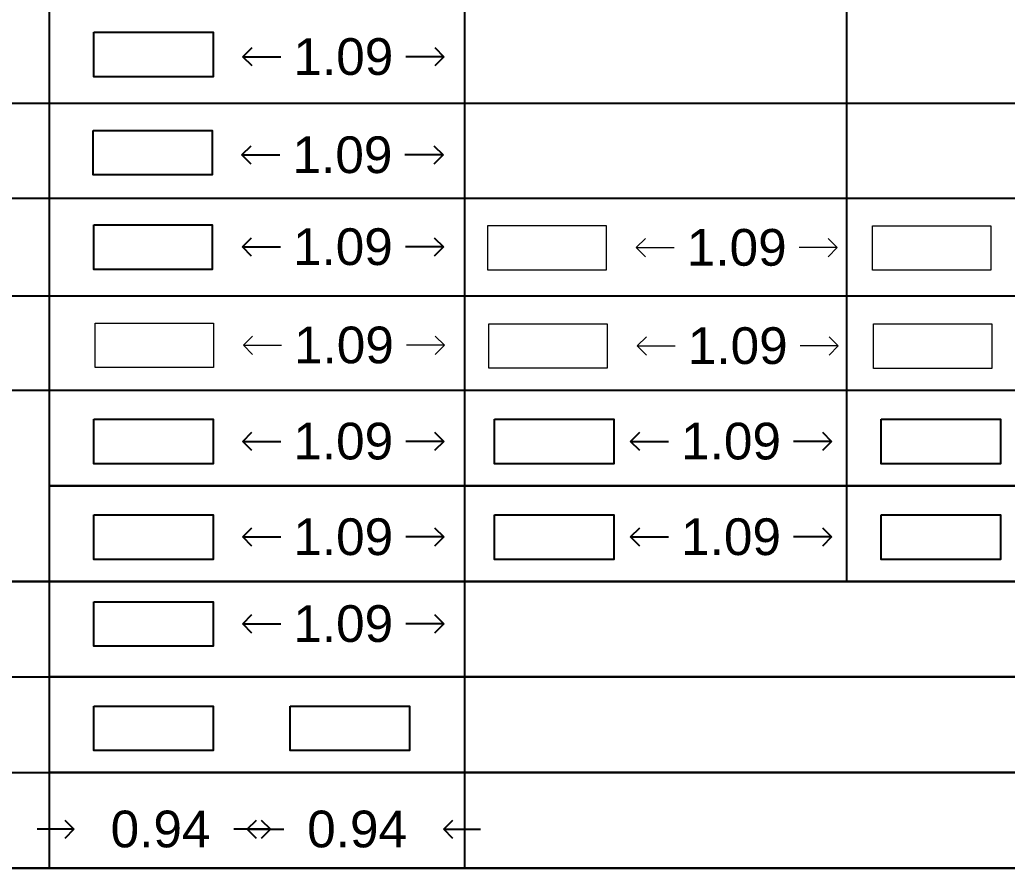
# Model space of a CAD drawing. Header units: millimetres. Extents: x -9481 to -9286, y 28694 to 28853.
# Drawn here: x -9458.02 to -9452.65, y 28746.8 to 28751.42 of the extents above; entities that cross this region are included whole.
import ezdxf

# ---------------------------------------------------------------- set-up
doc = ezdxf.new("R2010")
doc.units = ezdxf.units.MM
doc.header["$PDMODE"] = 34
doc.header["$PDSIZE"] = -15
doc.linetypes.add('CONTINULUS', pattern=[0])
doc.layers.add('BLK_1_FLR_0_BLT_UP_AREA', color=25, linetype='Continuous', plot=False)
for name, color, linetype in [('BLK_1_FLR_0_ROOM_1_MEZ_AREA_1', 11, 'Continuous'), ('BLK_1_FLR_0_ROOM_2_MEZ_AREA_1', 11, 'Continuous'), ('BLK_1_FLR_0_STILT_FLOOR', 7, 'Continuous'), ('BLK_1_FLR_0_STILT_FLOOR_EXISTING', 7, 'Continuous'), ('BLK_1_FLR_1_ROOM_1_MEZ_AREA_1', 11, 'Continuous'), ('BLK_1_FLR_1_ROOM_2_MEZ_AREA_1', 11, 'Continuous'), ('BLK_1_FLR_1_SERVICE_FLOOR', 7, 'Continuous'), ('BLK_1_FLR_2_ROOM_1_MEZ_AREA_1', 11, 'Continuous'), ('BLK_1_FLR_2_ROOM_2_MEZ_AREA_1', 11, 'Continuous'), ('BLK_1_PLANTATION_GREENSTRIP', 7, 'Continuous'), ('ICT_LANDING_POINT_1_DOOR_1', 7, 'Continuous'), ('ICT_LANDING_POINT_1_DOOR_2', 7, 'Continuous')]:
    doc.layers.add(name, color=color, linetype=linetype)
for name, color, linetype, lineweight in [('BLK_1_FLR_1_SERVICE_FLOOR_EXISTING', 7, 'Continuous', 0), ('BLK_1_FLR_2_SERVICE_FLOOR', 7, 'Continuous', 0), ('BLK_1_FLR_2_SERVICE_FLOOR_EXISTING', 7, 'Continuous', 0), ('BLK_1_FLR_3_SERVICE_FLOOR', 7, 'Continuous', 0), ('BLK_1_FLR_3_SERVICE_FLOOR_EXISTING', 7, 'Continuous', 0), ('PLAN', 7, 'Continuous', 40)]:
    doc.layers.add(name, color=color, linetype=linetype, lineweight=lineweight)
doc.styles.add('Arial', font='arial.ttf', dxfattribs={"height": 0.2})
doc.styles.add('style2', font='arial.ttf', dxfattribs={"height": 0.3})
doc.dimstyles.new('INT DIM', dxfattribs={"dimtxt": 0.3, "dimasz": 0.1, "dimexe": 0.18, "dimexo": 0.0625, "dimgap": 0.09, "dimtad": 0, "dimzin": 0, "dimdsep": 46, "dimtxsty": 'style2', "dimblk": 'OPEN90', "dimcen": 0.09, "dimse1": 1, "dimse2": 1, "dimclrd": 250, "dimclrt": 256, "dimadec": 0, "dimazin": 0, "dimtfac": 1, "dimtofl": 0, "dimtmove": 0, "dimatfit": 3, "dimfxl": 1, "dimtolj": 1, "dimtzin": 0, "dimlwd": -1, "dimarcsym": 0})

# ---------------------------------------------------------------- blocks, each defined once
blk = doc.blocks.new('J4')
blk.add_lwpolyline([(-9435.4551, 28796.7712), (-9396.4272, 28796.7712), (-9396.4272, 28795.9979), (-9435.4551, 28795.9979), (-9435.4551, 28796.7712)], close=True)
blk = doc.blocks.new('_Open90')
at = {"layer": 'PLAN', "color": 0, "lineweight": -2}
for p, q in [((0, 0), (-1, 0)), ((-0.5, 0.5), (0, 0)), ((0, 0), (-0.5, -0.5))]:
    blk.add_line(p, q, dxfattribs=at)
blk = doc.blocks.new('*D268')
at = {"layer": 'BLK_1_FLR_0_ROOM_1_MEZ_AREA_1', "color": 250, "ltscale": 0.05}
for p, q in [((-9456.709144, 28749.126362), (-9456.601956, 28749.126362)), ((-9455.814168, 28749.126362), (-9455.921356, 28749.126362))]:
    blk.add_line(p, q, dxfattribs=at)
at = {"layer": 'Defpoints', "color": 0}
for p in [(-9456.809144, 28749.246437), (-9455.714168, 28749.246437), (-9455.714168, 28749.126362)]:
    blk.add_point(p, dxfattribs=at)
at = {"layer": 'BLK_1_FLR_0_ROOM_1_MEZ_AREA_1', "color": 250, "xscale": 0.1, "yscale": 0.1, "zscale": 0.1, "rotation": 180}
blk.add_blockref('_Open90', (-9456.809144, 28749.126362), dxfattribs=at)
at = {"layer": 'BLK_1_FLR_0_ROOM_1_MEZ_AREA_1', "color": 250, "xscale": 0.1, "yscale": 0.1, "zscale": 0.1}
blk.add_blockref('_Open90', (-9455.714168, 28749.126362), dxfattribs=at)
at = {"layer": 'BLK_1_FLR_0_ROOM_1_MEZ_AREA_1', "linetype": 'CONTINULUS', "ltscale": 0.05, "insert": (-9456.261656, 28749.126362), "char_height": 0.2, "attachment_point": 5, "style": 'Arial', "bg_fill": 3, "box_fill_scale": 1.1, "bg_fill_color": 256, "bg_fill_true_color": 13158600, "bg_fill_transparency": 0}
blk.add_mtext('\\A1;1.09', dxfattribs=at)
blk = doc.blocks.new('*D269')
at = {"layer": 'BLK_1_FLR_1_ROOM_1_MEZ_AREA_1', "color": 250, "ltscale": 0.05}
for p, q in [((-9454.597308, 28749.126362), (-9454.490119, 28749.126362)), ((-9453.702331, 28749.126362), (-9453.809519, 28749.126362))]:
    blk.add_line(p, q, dxfattribs=at)
at = {"layer": 'Defpoints', "color": 0}
for p in [(-9454.697308, 28749.246437), (-9453.602331, 28749.246437), (-9453.602331, 28749.126362)]:
    blk.add_point(p, dxfattribs=at)
at = {"layer": 'BLK_1_FLR_1_ROOM_1_MEZ_AREA_1', "color": 250, "xscale": 0.1, "yscale": 0.1, "zscale": 0.1, "rotation": 180}
blk.add_blockref('_Open90', (-9454.697308, 28749.126362), dxfattribs=at)
at = {"layer": 'BLK_1_FLR_1_ROOM_1_MEZ_AREA_1', "color": 250, "xscale": 0.1, "yscale": 0.1, "zscale": 0.1}
blk.add_blockref('_Open90', (-9453.602331, 28749.126362), dxfattribs=at)
at = {"layer": 'BLK_1_FLR_1_ROOM_1_MEZ_AREA_1', "linetype": 'CONTINULUS', "ltscale": 0.05, "insert": (-9454.149819, 28749.126362), "char_height": 0.2, "attachment_point": 5, "style": 'Arial', "bg_fill": 3, "box_fill_scale": 1.1, "bg_fill_color": 256, "bg_fill_true_color": 13158600, "bg_fill_transparency": 0}
blk.add_mtext('\\A1;1.09', dxfattribs=at)
blk = doc.blocks.new('*D275')
at = {"layer": 'BLK_1_FLR_0_ROOM_2_MEZ_AREA_1', "color": 250, "ltscale": 0.05}
for p, q in [((-9456.709144, 28748.605715), (-9456.601956, 28748.605715)), ((-9455.814168, 28748.605715), (-9455.921356, 28748.605715))]:
    blk.add_line(p, q, dxfattribs=at)
at = {"layer": 'Defpoints', "color": 0}
for p in [(-9456.809144, 28748.72579), (-9455.714168, 28748.72579), (-9455.714168, 28748.605715)]:
    blk.add_point(p, dxfattribs=at)
at = {"layer": 'BLK_1_FLR_0_ROOM_2_MEZ_AREA_1', "color": 250, "xscale": 0.1, "yscale": 0.1, "zscale": 0.1, "rotation": 180}
blk.add_blockref('_Open90', (-9456.809144, 28748.605715), dxfattribs=at)
at = {"layer": 'BLK_1_FLR_0_ROOM_2_MEZ_AREA_1', "color": 250, "xscale": 0.1, "yscale": 0.1, "zscale": 0.1}
blk.add_blockref('_Open90', (-9455.714168, 28748.605715), dxfattribs=at)
at = {"layer": 'BLK_1_FLR_0_ROOM_2_MEZ_AREA_1', "linetype": 'CONTINULUS', "ltscale": 0.05, "insert": (-9456.261656, 28748.605715), "char_height": 0.2, "attachment_point": 5, "style": 'Arial', "bg_fill": 3, "box_fill_scale": 1.1, "bg_fill_color": 256, "bg_fill_true_color": 13158600, "bg_fill_transparency": 0}
blk.add_mtext('\\A1;1.09', dxfattribs=at)
blk = doc.blocks.new('*D276')
at = {"layer": 'BLK_1_FLR_1_ROOM_2_MEZ_AREA_1', "color": 250, "ltscale": 0.05}
for p, q in [((-9454.597308, 28748.605715), (-9454.490119, 28748.605715)), ((-9453.702331, 28748.605715), (-9453.809519, 28748.605715))]:
    blk.add_line(p, q, dxfattribs=at)
at = {"layer": 'Defpoints', "color": 0}
for p in [(-9454.697308, 28748.72579), (-9453.602331, 28748.72579), (-9453.602331, 28748.605715)]:
    blk.add_point(p, dxfattribs=at)
at = {"layer": 'BLK_1_FLR_1_ROOM_2_MEZ_AREA_1', "color": 250, "xscale": 0.1, "yscale": 0.1, "zscale": 0.1, "rotation": 180}
blk.add_blockref('_Open90', (-9454.697308, 28748.605715), dxfattribs=at)
at = {"layer": 'BLK_1_FLR_1_ROOM_2_MEZ_AREA_1', "color": 250, "xscale": 0.1, "yscale": 0.1, "zscale": 0.1}
blk.add_blockref('_Open90', (-9453.602331, 28748.605715), dxfattribs=at)
at = {"layer": 'BLK_1_FLR_1_ROOM_2_MEZ_AREA_1', "linetype": 'CONTINULUS', "ltscale": 0.05, "insert": (-9454.149819, 28748.605715), "char_height": 0.2, "attachment_point": 5, "style": 'Arial', "bg_fill": 3, "box_fill_scale": 1.1, "bg_fill_color": 256, "bg_fill_true_color": 13158600, "bg_fill_transparency": 0}
blk.add_mtext('\\A1;1.09', dxfattribs=at)
blk = doc.blocks.new('*D312')
at = {"layer": 'Defpoints', "color": 0}
for p in [(-9456.65816, 28747.134605), (-9455.714168, 28747.134605), (-9455.714168, 28747.014531)]:
    blk.add_point(p, dxfattribs=at)
at = {"layer": 'ICT_LANDING_POINT_1_DOOR_2', "color": 250, "ltscale": 0.05}
for p, q in [((-9456.75816, 28747.014531), (-9456.85816, 28747.014531)), ((-9455.614168, 28747.014531), (-9455.514168, 28747.014531))]:
    blk.add_line(p, q, dxfattribs=at)
at = {"layer": 'ICT_LANDING_POINT_1_DOOR_2', "color": 250, "xscale": 0.1, "yscale": 0.1, "zscale": 0.1}
blk.add_blockref('_Open90', (-9456.65816, 28747.014531), dxfattribs=at)
at = {"layer": 'ICT_LANDING_POINT_1_DOOR_2', "color": 250, "xscale": 0.1, "yscale": 0.1, "zscale": 0.1, "rotation": 180}
blk.add_blockref('_Open90', (-9455.714168, 28747.014531), dxfattribs=at)
at = {"layer": 'ICT_LANDING_POINT_1_DOOR_2', "linetype": 'CONTINULUS', "ltscale": 0.05, "insert": (-9456.186164, 28747.014531), "char_height": 0.2, "attachment_point": 5, "style": 'Arial', "bg_fill": 3, "box_fill_scale": 1.1, "bg_fill_color": 256, "bg_fill_true_color": 13158600, "bg_fill_transparency": 0}
blk.add_mtext('\\A1;0.94', dxfattribs=at)
blk = doc.blocks.new('*D313')
at = {"layer": 'Defpoints', "color": 0}
for p in [(-9457.728404, 28747.134605), (-9456.784412, 28747.134605), (-9456.784412, 28747.014531)]:
    blk.add_point(p, dxfattribs=at)
at = {"layer": 'ICT_LANDING_POINT_1_DOOR_1', "color": 250, "ltscale": 0.05}
for p, q in [((-9457.828404, 28747.014531), (-9457.928404, 28747.014531)), ((-9456.684412, 28747.014531), (-9456.584412, 28747.014531))]:
    blk.add_line(p, q, dxfattribs=at)
at = {"layer": 'ICT_LANDING_POINT_1_DOOR_1', "color": 250, "xscale": 0.1, "yscale": 0.1, "zscale": 0.1}
blk.add_blockref('_Open90', (-9457.728404, 28747.014531), dxfattribs=at)
at = {"layer": 'ICT_LANDING_POINT_1_DOOR_1', "color": 250, "xscale": 0.1, "yscale": 0.1, "zscale": 0.1, "rotation": 180}
blk.add_blockref('_Open90', (-9456.784412, 28747.014531), dxfattribs=at)
at = {"layer": 'ICT_LANDING_POINT_1_DOOR_1', "linetype": 'CONTINULUS', "ltscale": 0.05, "insert": (-9457.256408, 28747.014531), "char_height": 0.2, "attachment_point": 5, "style": 'Arial', "bg_fill": 3, "box_fill_scale": 1.1, "bg_fill_color": 256, "bg_fill_true_color": 13158600, "bg_fill_transparency": 0}
blk.add_mtext('\\A1;0.94', dxfattribs=at)
blk = doc.blocks.new('*D319')
at = {"layer": 'BLK_1_FLR_0_STILT_FLOOR', "color": 250, "ltscale": 0.05}
for p, q in [((-9456.708481, 28751.219967), (-9456.601293, 28751.219967)), ((-9455.813505, 28751.219967), (-9455.920693, 28751.219967))]:
    blk.add_line(p, q, dxfattribs=at)
at = {"layer": 'Defpoints', "color": 0}
for p in [(-9456.808481, 28751.340041), (-9455.713505, 28751.340041), (-9455.713505, 28751.219967)]:
    blk.add_point(p, dxfattribs=at)
at = {"layer": 'BLK_1_FLR_0_STILT_FLOOR', "color": 250, "xscale": 0.1, "yscale": 0.1, "zscale": 0.1, "rotation": 180}
blk.add_blockref('_Open90', (-9456.808481, 28751.219967), dxfattribs=at)
at = {"layer": 'BLK_1_FLR_0_STILT_FLOOR', "color": 250, "xscale": 0.1, "yscale": 0.1, "zscale": 0.1}
blk.add_blockref('_Open90', (-9455.713505, 28751.219967), dxfattribs=at)
at = {"layer": 'BLK_1_FLR_0_STILT_FLOOR', "linetype": 'CONTINULUS', "ltscale": 0.05, "insert": (-9456.260993, 28751.219967), "char_height": 0.2, "attachment_point": 5, "style": 'Arial', "bg_fill": 3, "box_fill_scale": 1.1, "bg_fill_color": 256, "bg_fill_true_color": 13158600, "bg_fill_transparency": 0}
blk.add_mtext('\\A1;1.09', dxfattribs=at)
blk = doc.blocks.new('*D320')
at = {"layer": 'BLK_1_FLR_0_STILT_FLOOR_EXISTING', "color": 250, "ltscale": 0.05}
for p, q in [((-9456.713251, 28750.685365), (-9456.606063, 28750.685365)), ((-9455.818275, 28750.685365), (-9455.925463, 28750.685365))]:
    blk.add_line(p, q, dxfattribs=at)
at = {"layer": 'Defpoints', "color": 0}
for p in [(-9456.813251, 28750.80544), (-9455.718275, 28750.80544), (-9455.718275, 28750.685365)]:
    blk.add_point(p, dxfattribs=at)
at = {"layer": 'BLK_1_FLR_0_STILT_FLOOR_EXISTING', "color": 250, "xscale": 0.1, "yscale": 0.1, "zscale": 0.1, "rotation": 180}
blk.add_blockref('_Open90', (-9456.813251, 28750.685365), dxfattribs=at)
at = {"layer": 'BLK_1_FLR_0_STILT_FLOOR_EXISTING', "color": 250, "xscale": 0.1, "yscale": 0.1, "zscale": 0.1}
blk.add_blockref('_Open90', (-9455.718275, 28750.685365), dxfattribs=at)
at = {"layer": 'BLK_1_FLR_0_STILT_FLOOR_EXISTING', "linetype": 'CONTINULUS', "ltscale": 0.05, "insert": (-9456.265763, 28750.685365), "char_height": 0.2, "attachment_point": 5, "style": 'Arial', "bg_fill": 3, "box_fill_scale": 1.1, "bg_fill_color": 256, "bg_fill_true_color": 13158600, "bg_fill_transparency": 0}
blk.add_mtext('\\A1;1.09', dxfattribs=at)
blk = doc.blocks.new('*D321')
at = {"layer": 'BLK_1_FLR_1_SERVICE_FLOOR', "color": 250, "ltscale": 0.05}
for p, q in [((-9456.71111, 28750.184874), (-9456.603922, 28750.184874)), ((-9455.816134, 28750.184874), (-9455.923322, 28750.184874))]:
    blk.add_line(p, q, dxfattribs=at)
at = {"layer": 'Defpoints', "color": 0}
for p in [(-9456.81111, 28750.304948), (-9455.716134, 28750.304948), (-9455.716134, 28750.184874)]:
    blk.add_point(p, dxfattribs=at)
at = {"layer": 'BLK_1_FLR_1_SERVICE_FLOOR', "color": 250, "xscale": 0.1, "yscale": 0.1, "zscale": 0.1, "rotation": 180}
blk.add_blockref('_Open90', (-9456.81111, 28750.184874), dxfattribs=at)
at = {"layer": 'BLK_1_FLR_1_SERVICE_FLOOR', "color": 250, "xscale": 0.1, "yscale": 0.1, "zscale": 0.1}
blk.add_blockref('_Open90', (-9455.716134, 28750.184874), dxfattribs=at)
at = {"layer": 'BLK_1_FLR_1_SERVICE_FLOOR', "linetype": 'CONTINULUS', "ltscale": 0.05, "insert": (-9456.263622, 28750.184874), "char_height": 0.2, "attachment_point": 5, "style": 'Arial', "bg_fill": 3, "box_fill_scale": 1.1, "bg_fill_color": 256, "bg_fill_true_color": 13158600, "bg_fill_transparency": 0}
blk.add_mtext('\\A1;1.09', dxfattribs=at)
blk = doc.blocks.new('*D322')
at = {"layer": 'BLK_1_FLR_2_SERVICE_FLOOR', "color": 250, "ltscale": 0.05}
for p, q in [((-9454.566496, 28750.181103), (-9454.459308, 28750.181103)), ((-9453.67152, 28750.181103), (-9453.778708, 28750.181103))]:
    blk.add_line(p, q, dxfattribs=at)
at = {"layer": 'Defpoints', "color": 0}
for p in [(-9454.666496, 28750.301178), (-9453.57152, 28750.301178), (-9453.57152, 28750.181103)]:
    blk.add_point(p, dxfattribs=at)
at = {"layer": 'BLK_1_FLR_2_SERVICE_FLOOR', "color": 250, "xscale": 0.1, "yscale": 0.1, "zscale": 0.1, "rotation": 180}
blk.add_blockref('_Open90', (-9454.666496, 28750.181103), dxfattribs=at)
at = {"layer": 'BLK_1_FLR_2_SERVICE_FLOOR', "color": 250, "xscale": 0.1, "yscale": 0.1, "zscale": 0.1}
blk.add_blockref('_Open90', (-9453.57152, 28750.181103), dxfattribs=at)
at = {"layer": 'BLK_1_FLR_2_SERVICE_FLOOR', "linetype": 'CONTINULUS', "ltscale": 0.05, "insert": (-9454.119008, 28750.181103), "char_height": 0.2, "attachment_point": 5, "style": 'Arial', "bg_fill": 3, "box_fill_scale": 1.1, "bg_fill_color": 256, "bg_fill_true_color": 13158600, "bg_fill_transparency": 0}
blk.add_mtext('\\A1;1.09', dxfattribs=at)
blk = doc.blocks.new('*D328')
at = {"layer": 'BLK_1_FLR_1_SERVICE_FLOOR_EXISTING', "color": 250, "ltscale": 0.05}
for p, q in [((-9456.705399, 28749.649871), (-9456.598211, 28749.649871)), ((-9455.810423, 28749.649871), (-9455.917611, 28749.649871))]:
    blk.add_line(p, q, dxfattribs=at)
at = {"layer": 'Defpoints', "color": 0}
for p in [(-9456.805399, 28749.769945), (-9455.710423, 28749.769945), (-9455.710423, 28749.649871)]:
    blk.add_point(p, dxfattribs=at)
at = {"layer": 'BLK_1_FLR_1_SERVICE_FLOOR_EXISTING', "color": 250, "xscale": 0.1, "yscale": 0.1, "zscale": 0.1, "rotation": 180}
blk.add_blockref('_Open90', (-9456.805399, 28749.649871), dxfattribs=at)
at = {"layer": 'BLK_1_FLR_1_SERVICE_FLOOR_EXISTING', "color": 250, "xscale": 0.1, "yscale": 0.1, "zscale": 0.1}
blk.add_blockref('_Open90', (-9455.710423, 28749.649871), dxfattribs=at)
at = {"layer": 'BLK_1_FLR_1_SERVICE_FLOOR_EXISTING', "linetype": 'CONTINULUS', "ltscale": 0.05, "insert": (-9456.257911, 28749.649871), "char_height": 0.2, "attachment_point": 5, "style": 'Arial', "bg_fill": 3, "box_fill_scale": 1.1, "bg_fill_color": 256, "bg_fill_true_color": 13158600, "bg_fill_transparency": 0}
blk.add_mtext('\\A1;1.09', dxfattribs=at)
blk = doc.blocks.new('*D329')
at = {"layer": 'BLK_1_FLR_2_SERVICE_FLOOR_EXISTING', "color": 250, "ltscale": 0.05}
for p, q in [((-9454.560785, 28749.6461), (-9454.453597, 28749.6461)), ((-9453.665809, 28749.6461), (-9453.772997, 28749.6461))]:
    blk.add_line(p, q, dxfattribs=at)
at = {"layer": 'Defpoints', "color": 0}
for p in [(-9454.660785, 28749.766175), (-9453.565809, 28749.766175), (-9453.565809, 28749.6461)]:
    blk.add_point(p, dxfattribs=at)
at = {"layer": 'BLK_1_FLR_2_SERVICE_FLOOR_EXISTING', "color": 250, "xscale": 0.1, "yscale": 0.1, "zscale": 0.1, "rotation": 180}
blk.add_blockref('_Open90', (-9454.660785, 28749.6461), dxfattribs=at)
at = {"layer": 'BLK_1_FLR_2_SERVICE_FLOOR_EXISTING', "color": 250, "xscale": 0.1, "yscale": 0.1, "zscale": 0.1}
blk.add_blockref('_Open90', (-9453.565809, 28749.6461), dxfattribs=at)
at = {"layer": 'BLK_1_FLR_2_SERVICE_FLOOR_EXISTING', "linetype": 'CONTINULUS', "ltscale": 0.05, "insert": (-9454.113297, 28749.6461), "char_height": 0.2, "attachment_point": 5, "style": 'Arial', "bg_fill": 3, "box_fill_scale": 1.1, "bg_fill_color": 256, "bg_fill_true_color": 13158600, "bg_fill_transparency": 0}
blk.add_mtext('\\A1;1.09', dxfattribs=at)
blk = doc.blocks.new('*D338')
at = {"layer": 'BLK_1_FLR_0_BLT_UP_AREA', "color": 250}
for p, q in [((-9456.709144, 28748.132847), (-9456.601956, 28748.132847)), ((-9455.814168, 28748.132847), (-9455.921356, 28748.132847))]:
    blk.add_line(p, q, dxfattribs=at)
at = {"layer": 'Defpoints', "color": 0}
for p in [(-9456.809144, 28748.252922), (-9455.714168, 28748.252922), (-9455.714168, 28748.132847)]:
    blk.add_point(p, dxfattribs=at)
at = {"layer": 'BLK_1_FLR_0_BLT_UP_AREA', "color": 250, "xscale": 0.1, "yscale": 0.1, "zscale": 0.1, "rotation": 180}
blk.add_blockref('_Open90', (-9456.809144, 28748.132847), dxfattribs=at)
at = {"layer": 'BLK_1_FLR_0_BLT_UP_AREA', "color": 250, "xscale": 0.1, "yscale": 0.1, "zscale": 0.1}
blk.add_blockref('_Open90', (-9455.714168, 28748.132847), dxfattribs=at)
at = {"layer": 'BLK_1_FLR_0_BLT_UP_AREA', "color": 7, "linetype": 'CONTINULUS', "ltscale": 0.05, "insert": (-9456.261656, 28748.132847), "char_height": 0.2, "attachment_point": 5, "style": 'Arial', "bg_fill": 3, "box_fill_scale": 1.1, "bg_fill_color": 256, "bg_fill_true_color": 13158600, "bg_fill_transparency": 0}
blk.add_mtext('\\A1;1.09', dxfattribs=at)

msp = doc.modelspace()

# ---------------------------------------------------------------- linework, layer by layer
for p, q in [((-9457.862239, 28752.010082), (-9457.862239, 28749.405344)), ((-9455.60159, 28752.010082), (-9455.60159, 28749.405344)), ((-9453.52083, 28752.010082), (-9453.52083, 28749.405344)), ((-9481.2579, 28750.968236), (-9442.229952, 28750.968236)), ((-9481.2579, 28750.449898), (-9442.229952, 28750.449898)), ((-9481.2579, 28749.917846), (-9442.229952, 28749.917846)), ((-9457.862239, 28749.405344), (-9457.862239, 28748.884697)), ((-9455.60159, 28749.405344), (-9455.60159, 28748.884697)), ((-9453.52083, 28749.405344), (-9453.52083, 28748.884697)), ((-9457.862239, 28748.884697), (-9457.862239, 28748.36405)), ((-9455.60159, 28748.884697), (-9455.60159, 28748.36405)), ((-9453.52083, 28748.884697), (-9453.52083, 28748.36405)), ((-9457.862239, 28748.36405), (-9457.862239, 28747.843403)), ((-9455.60159, 28748.36405), (-9455.60159, 28747.843403)), ((-9457.862239, 28747.843403), (-9457.862239, 28747.322756)), ((-9455.60159, 28747.843403), (-9455.60159, 28747.322756)), ((-9457.862239, 28747.322756), (-9457.862239, 28746.80211)), ((-9455.60159, 28747.322756), (-9455.60159, 28746.80211))]:
    msp.add_line(p, q)
for points in [[(-9481.2579, 28747.843403), (-9481.2579, 28748.36405), (-9442.229952, 28748.36405), (-9442.229952, 28747.843403), (-9457.862239, 28747.843403)], [(-9470.864214, 28747.843403), (-9442.229952, 28747.843403), (-9442.229952, 28747.322756), (-9457.862239, 28747.322756)], [(-9461.731845, 28747.322756), (-9442.229952, 28747.322756), (-9442.229952, 28746.80211), (-9481.2579, 28746.80211), (-9481.2579, 28747.322756)]]:
    msp.add_lwpolyline(points)
at = {"layer": 'BLK_1_FLR_0_BLT_UP_AREA', "color": 102}
msp.add_lwpolyline([(-9457.618919, 28748.252922), (-9456.969738, 28748.252922), (-9456.969738, 28748.010773), (-9457.618919, 28748.010773)], close=True, dxfattribs=at)
at = {"layer": 'BLK_1_FLR_0_ROOM_1_MEZ_AREA_1', "color": 11, "linetype": 'CONTINULUS', "ltscale": 0.05}
msp.add_lwpolyline([(-9457.618919, 28749.246437), (-9456.969738, 28749.246437), (-9456.969738, 28749.004287), (-9457.618919, 28749.004287)], close=True, dxfattribs=at)
at = {"layer": 'BLK_1_FLR_0_ROOM_2_MEZ_AREA_1', "color": 11, "linetype": 'CONTINULUS', "ltscale": 0.05}
msp.add_lwpolyline([(-9457.618919, 28748.72579), (-9456.969738, 28748.72579), (-9456.969738, 28748.48364), (-9457.618919, 28748.48364)], close=True, dxfattribs=at)
at = {"layer": 'BLK_1_FLR_0_STILT_FLOOR', "color": 11, "linetype": 'CONTINULUS', "ltscale": 0.05}
msp.add_lwpolyline([(-9457.618919, 28751.353937), (-9456.969738, 28751.353937), (-9456.969738, 28751.111787), (-9457.618919, 28751.111787)], close=True, dxfattribs=at)
at = {"layer": 'BLK_1_FLR_0_STILT_FLOOR_EXISTING', "color": 11, "linetype": 'CONTINULUS', "ltscale": 0.05}
msp.add_lwpolyline([(-9457.623689, 28750.819335), (-9456.974508, 28750.819335), (-9456.974508, 28750.577186), (-9457.623689, 28750.577186)], close=True, dxfattribs=at)
at = {"layer": 'BLK_1_FLR_1_ROOM_1_MEZ_AREA_1', "color": 11, "linetype": 'CONTINULUS', "ltscale": 0.05}
msp.add_lwpolyline([(-9455.438089, 28749.246437), (-9454.788908, 28749.246437), (-9454.788908, 28749.004287), (-9455.438089, 28749.004287)], close=True, dxfattribs=at)
at = {"layer": 'BLK_1_FLR_1_ROOM_2_MEZ_AREA_1', "color": 11, "linetype": 'CONTINULUS', "ltscale": 0.05}
msp.add_lwpolyline([(-9455.438089, 28748.72579), (-9454.788908, 28748.72579), (-9454.788908, 28748.48364), (-9455.438089, 28748.48364)], close=True, dxfattribs=at)
at = {"layer": 'BLK_1_FLR_1_SERVICE_FLOOR', "color": 11, "linetype": 'CONTINULUS', "ltscale": 0.05}
msp.add_lwpolyline([(-9457.618919, 28750.304923), (-9456.974508, 28750.304923), (-9456.974508, 28750.062774), (-9457.618919, 28750.062774)], close=True, dxfattribs=at)
at = {"layer": 'BLK_1_FLR_1_SERVICE_FLOOR_EXISTING', "color": 11, "linetype": 'CONTINULUS', "ltscale": 0.05}
msp.add_lwpolyline([(-9457.613208, 28749.76992), (-9456.968797, 28749.76992), (-9456.968797, 28749.527771), (-9457.613208, 28749.527771)], close=True, dxfattribs=at)
at = {"layer": 'BLK_1_FLR_2_ROOM_1_MEZ_AREA_1', "color": 11, "linetype": 'CONTINULUS', "ltscale": 0.05}
msp.add_lwpolyline([(-9453.331628, 28749.246437), (-9452.682447, 28749.246437), (-9452.682447, 28749.004287), (-9453.331628, 28749.004287)], close=True, dxfattribs=at)
at = {"layer": 'BLK_1_FLR_2_ROOM_2_MEZ_AREA_1', "color": 11, "linetype": 'CONTINULUS', "ltscale": 0.05}
msp.add_lwpolyline([(-9453.331628, 28748.72579), (-9452.682447, 28748.72579), (-9452.682447, 28748.48364), (-9453.331628, 28748.48364)], close=True, dxfattribs=at)
at = {"layer": 'BLK_1_FLR_2_SERVICE_FLOOR', "color": 11, "linetype": 'CONTINULUS', "ltscale": 0.05}
msp.add_lwpolyline([(-9455.474305, 28750.301152), (-9454.829894, 28750.301152), (-9454.829894, 28750.059003), (-9455.474305, 28750.059003)], close=True, dxfattribs=at)
at = {"layer": 'BLK_1_FLR_2_SERVICE_FLOOR_EXISTING', "color": 11, "linetype": 'CONTINULUS', "ltscale": 0.05}
msp.add_lwpolyline([(-9455.468594, 28749.766149), (-9454.824183, 28749.766149), (-9454.824183, 28749.524), (-9455.468594, 28749.524)], close=True, dxfattribs=at)
at = {"layer": 'BLK_1_FLR_3_SERVICE_FLOOR', "color": 11, "linetype": 'CONTINULUS', "ltscale": 0.05}
msp.add_lwpolyline([(-9453.380066, 28750.30046), (-9452.735655, 28750.30046), (-9452.735655, 28750.058311), (-9453.380066, 28750.058311)], close=True, dxfattribs=at)
at = {"layer": 'BLK_1_FLR_3_SERVICE_FLOOR_EXISTING', "color": 11, "linetype": 'CONTINULUS', "ltscale": 0.05}
msp.add_lwpolyline([(-9453.374355, 28749.765457), (-9452.729944, 28749.765457), (-9452.729944, 28749.523308), (-9453.374355, 28749.523308)], close=True, dxfattribs=at)
at = {"layer": 'ICT_LANDING_POINT_1_DOOR_1', "color": 1, "linetype": 'CONTINULUS', "ltscale": 0.05}
msp.add_lwpolyline([(-9457.618919, 28747.684496), (-9456.969738, 28747.684496), (-9456.969738, 28747.442347), (-9457.618919, 28747.442347)], close=True, dxfattribs=at)
at = {"layer": 'ICT_LANDING_POINT_1_DOOR_2', "color": 1, "linetype": 'CONTINULUS', "ltscale": 0.05}
msp.add_lwpolyline([(-9456.550675, 28747.684496), (-9455.901494, 28747.684496), (-9455.901494, 28747.442347), (-9456.550675, 28747.442347)], close=True, dxfattribs=at)

# ---------------------------------------------------------------- block references
at = {"layer": 'BLK_1_PLANTATION_GREENSTRIP', "linetype": 'CONTINULUS'}
msp.add_blockref('J4', (-45.8028, -49.969062), dxfattribs=at)

# ---------------------------------------------------------------- dimensions: what is measured, and where the dimension line sits
at = {"layer": 'BLK_1_FLR_0_ROOM_1_MEZ_AREA_1', "color": 11, "linetype": 'CONTINULUS', "ltscale": 0.05}
dim = msp.add_linear_dim(base=(-9455.714168, 28749.126362), p1=(-9456.809144, 28749.246437), p2=(-9455.714168, 28749.246437), dimstyle='INT DIM', override={"dimtxt": 0.2, "dimtxsty": 'Arial', "dimfxl": 0.125, "dimtfill": 1, "dimtfillclr": 7, "dimarcsym": 1}, dxfattribs=at)
dim.commit()
dim.dimension.update_dxf_attribs({"geometry": '*D268', "text_midpoint": (-9456.261656, 28749.126362)})
at = {"layer": 'BLK_1_FLR_0_ROOM_2_MEZ_AREA_1', "color": 11, "linetype": 'CONTINULUS', "ltscale": 0.05}
dim = msp.add_linear_dim(base=(-9455.714168, 28748.605715), p1=(-9456.809144, 28748.72579), p2=(-9455.714168, 28748.72579), dimstyle='INT DIM', override={"dimtxt": 0.2, "dimtxsty": 'Arial', "dimfxl": 0.125, "dimtfill": 1, "dimtfillclr": 7, "dimarcsym": 1}, dxfattribs=at)
dim.commit()
dim.dimension.update_dxf_attribs({"geometry": '*D275', "text_midpoint": (-9456.261656, 28748.605715)})
at = {"layer": 'BLK_1_FLR_0_STILT_FLOOR', "color": 11, "linetype": 'CONTINULUS', "ltscale": 0.05}
dim = msp.add_linear_dim(base=(-9455.713505, 28751.219967), p1=(-9456.808481, 28751.340041), p2=(-9455.713505, 28751.340041), dimstyle='INT DIM', override={"dimtxt": 0.2, "dimtxsty": 'Arial', "dimfxl": 0.125, "dimtfill": 1, "dimtfillclr": 7, "dimarcsym": 1}, dxfattribs=at)
dim.commit()
dim.dimension.update_dxf_attribs({"geometry": '*D319', "text_midpoint": (-9456.260993, 28751.219967)})
at = {"layer": 'BLK_1_FLR_0_STILT_FLOOR_EXISTING', "color": 11, "linetype": 'CONTINULUS', "ltscale": 0.05}
dim = msp.add_linear_dim(base=(-9455.718275, 28750.685365), p1=(-9456.813251, 28750.80544), p2=(-9455.718275, 28750.80544), dimstyle='INT DIM', override={"dimtxt": 0.2, "dimtxsty": 'Arial', "dimfxl": 0.125, "dimtfill": 1, "dimtfillclr": 7, "dimarcsym": 1}, dxfattribs=at)
dim.commit()
dim.dimension.update_dxf_attribs({"geometry": '*D320', "text_midpoint": (-9456.265763, 28750.685365)})
at = {"layer": 'BLK_1_FLR_1_ROOM_1_MEZ_AREA_1', "color": 11, "linetype": 'CONTINULUS', "ltscale": 0.05}
dim = msp.add_linear_dim(base=(-9453.602331, 28749.126362), p1=(-9454.697308, 28749.246437), p2=(-9453.602331, 28749.246437), dimstyle='INT DIM', override={"dimtxt": 0.2, "dimtxsty": 'Arial', "dimfxl": 0.125, "dimtfill": 1, "dimtfillclr": 7, "dimarcsym": 1}, dxfattribs=at)
dim.commit()
dim.dimension.update_dxf_attribs({"geometry": '*D269', "text_midpoint": (-9454.149819, 28749.126362)})
at = {"layer": 'BLK_1_FLR_1_ROOM_2_MEZ_AREA_1', "color": 11, "linetype": 'CONTINULUS', "ltscale": 0.05}
dim = msp.add_linear_dim(base=(-9453.602331, 28748.605715), p1=(-9454.697308, 28748.72579), p2=(-9453.602331, 28748.72579), dimstyle='INT DIM', override={"dimtxt": 0.2, "dimtxsty": 'Arial', "dimfxl": 0.125, "dimtfill": 1, "dimtfillclr": 7, "dimarcsym": 1}, dxfattribs=at)
dim.commit()
dim.dimension.update_dxf_attribs({"geometry": '*D276', "text_midpoint": (-9454.149819, 28748.605715)})
at = {"layer": 'BLK_1_FLR_1_SERVICE_FLOOR', "color": 11, "linetype": 'CONTINULUS', "ltscale": 0.05}
dim = msp.add_linear_dim(base=(-9455.716134, 28750.184874), p1=(-9456.81111, 28750.304948), p2=(-9455.716134, 28750.304948), dimstyle='INT DIM', override={"dimtxt": 0.2, "dimtxsty": 'Arial', "dimfxl": 0.125, "dimtfill": 1, "dimtfillclr": 7, "dimarcsym": 1}, dxfattribs=at)
dim.commit()
dim.dimension.update_dxf_attribs({"geometry": '*D321', "text_midpoint": (-9456.263622, 28750.184874)})
at = {"layer": 'BLK_1_FLR_1_SERVICE_FLOOR_EXISTING', "color": 11, "linetype": 'CONTINULUS', "ltscale": 0.05}
dim = msp.add_linear_dim(base=(-9455.710423, 28749.649871), p1=(-9456.805399, 28749.769945), p2=(-9455.710423, 28749.769945), dimstyle='INT DIM', override={"dimtxt": 0.2, "dimtxsty": 'Arial', "dimfxl": 0.125, "dimtfill": 1, "dimtfillclr": 7, "dimarcsym": 1}, dxfattribs=at)
dim.commit()
dim.dimension.update_dxf_attribs({"geometry": '*D328', "text_midpoint": (-9456.257911, 28749.649871)})
at = {"layer": 'BLK_1_FLR_2_SERVICE_FLOOR', "color": 11, "linetype": 'CONTINULUS', "ltscale": 0.05}
dim = msp.add_linear_dim(base=(-9453.57152, 28750.181103), p1=(-9454.666496, 28750.301178), p2=(-9453.57152, 28750.301178), dimstyle='INT DIM', override={"dimscale": 1, "dimtxt": 0.2, "dimtxsty": 'Arial', "dimfxl": 0.125, "dimtfill": 1, "dimtfillclr": 7, "dimarcsym": 1}, dxfattribs=at)
dim.commit()
dim.dimension.update_dxf_attribs({"geometry": '*D322', "text_midpoint": (-9454.119008, 28750.181103)})
at = {"layer": 'BLK_1_FLR_2_SERVICE_FLOOR_EXISTING', "color": 11, "linetype": 'CONTINULUS', "ltscale": 0.05}
dim = msp.add_linear_dim(base=(-9453.565809, 28749.6461), p1=(-9454.660785, 28749.766175), p2=(-9453.565809, 28749.766175), dimstyle='INT DIM', override={"dimscale": 1, "dimtxt": 0.2, "dimtxsty": 'Arial', "dimfxl": 0.125, "dimtfill": 1, "dimtfillclr": 7, "dimarcsym": 1}, dxfattribs=at)
dim.commit()
dim.dimension.update_dxf_attribs({"geometry": '*D329', "text_midpoint": (-9454.113297, 28749.6461)})

# ---------------------------------------------------------------- next in the draw order: linework, layer by layer
for points in [[(-9481.2579, 28748.36405), (-9481.2579, 28749.405344), (-9442.229952, 28749.405344), (-9442.229952, 28748.884697), (-9457.862239, 28748.884697)], [(-9457.862239, 28748.884697), (-9442.229952, 28748.884697), (-9442.229952, 28748.36405), (-9481.2579, 28748.36405), (-9481.2579, 28748.884697)]]:
    msp.add_lwpolyline(points)

# ---------------------------------------------------------------- next in the draw order: dimensions: what is measured, and where the dimension line sits
at = {"layer": 'BLK_1_FLR_0_BLT_UP_AREA', "color": 102}
dim = msp.add_linear_dim(base=(-9455.714168, 28748.132847), p1=(-9456.809144, 28748.252922), p2=(-9455.714168, 28748.252922), dimstyle='INT DIM', override={"dimtxt": 0.2, "dimtxsty": 'Arial', "dimclrt": 7, "dimfxl": 0.125, "dimtfill": 1, "dimtfillclr": 7, "dimarcsym": 1}, dxfattribs=at)
dim.commit()
dim.dimension.update_dxf_attribs({"geometry": '*D338', "text_midpoint": (-9456.261656, 28748.132847)})
at = {"layer": 'ICT_LANDING_POINT_1_DOOR_2', "color": 2, "linetype": 'CONTINULUS', "ltscale": 0.05}
dim = msp.add_linear_dim(base=(-9455.714168, 28747.014531), p1=(-9456.65816, 28747.134605), p2=(-9455.714168, 28747.134605), dimstyle='INT DIM', override={"dimtxt": 0.2, "dimtxsty": 'Arial', "dimfxl": 0.125, "dimtfill": 1, "dimtfillclr": 7, "dimarcsym": 1}, dxfattribs=at)
dim.commit()
dim.dimension.update_dxf_attribs({"geometry": '*D312', "text_midpoint": (-9456.186164, 28747.014531)})

# ---------------------------------------------------------------- next in the draw order: dimensions: what is measured, and where the dimension line sits
at = {"layer": 'ICT_LANDING_POINT_1_DOOR_1', "color": 2, "linetype": 'CONTINULUS', "ltscale": 0.05}
dim = msp.add_linear_dim(base=(-9456.784412, 28747.014531), p1=(-9457.728404, 28747.134605), p2=(-9456.784412, 28747.134605), dimstyle='INT DIM', override={"dimtxt": 0.2, "dimtxsty": 'Arial', "dimfxl": 0.125, "dimtfill": 1, "dimtfillclr": 7, "dimarcsym": 1}, dxfattribs=at)
dim.commit()
dim.dimension.update_dxf_attribs({"geometry": '*D313', "text_midpoint": (-9457.256408, 28747.014531)})

doc.saveas('drawing.dxf')
